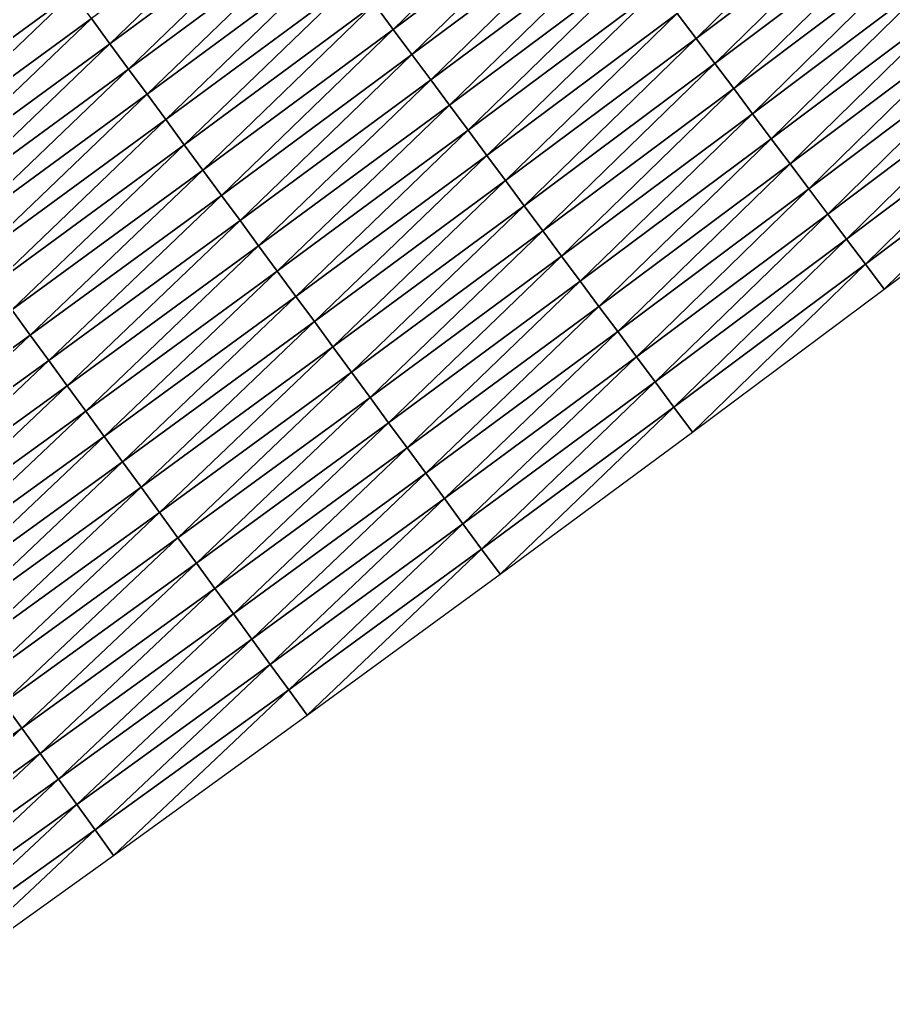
# Model space of a CAD drawing. Header units: metres. Extents: x 479979 to 482619, y 6959976 to 6961524.
# Drawn here: x 482233.1 to 482288.8, y 6961159.4 to 6961221.6 of the extents above; entities that cross this region are included whole.
import ezdxf

# ---------------------------------------------------------------- set-up
doc = ezdxf.new("R2010")
doc.units = ezdxf.units.M

msp = doc.modelspace()

# ---------------------------------------------------------------- linework, layer by layer
at = {"layer": 'GENERAL_FILL_TOP'}
for points in [[(482256.912, 6961220.914, 9.675), (482267.819, 6961231.545, 9.657), (482255.72, 6961222.519, 9.635)], [(482256.912, 6961220.914, 9.675), (482269.019, 6961229.944, 9.697), (482267.819, 6961231.545, 9.657)], [(482276.216, 6961220.342, 9.457), (482287.124, 6961231.059, 9.518), (482275.016, 6961221.942, 9.497)], [(482276.216, 6961220.342, 9.457), (482288.33, 6961229.464, 9.478), (482287.124, 6961231.059, 9.518)], [(482238.847, 6961220, 9.452), (482249.759, 6961230.549, 9.435), (482237.663, 6961221.612, 9.412)], [(482238.847, 6961220, 9.452), (482250.951, 6961228.943, 9.475), (482249.759, 6961230.549, 9.435)], [(482258.104, 6961219.308, 9.635), (482269.019, 6961229.944, 9.697), (482256.912, 6961220.914, 9.675)], [(482258.104, 6961219.308, 9.635), (482270.218, 6961228.344, 9.657), (482269.019, 6961229.944, 9.697)], [(482277.415, 6961218.742, 9.417), (482288.33, 6961229.464, 9.478), (482276.216, 6961220.342, 9.457)], [(482277.415, 6961218.742, 9.417), (482289.537, 6961227.869, 9.438), (482288.33, 6961229.464, 9.478)], [(482240.032, 6961218.389, 9.492), (482250.951, 6961228.943, 9.475), (482238.847, 6961220, 9.452)], [(482240.032, 6961218.389, 9.492), (482252.143, 6961227.337, 9.515), (482250.951, 6961228.943, 9.475)], [(482259.296, 6961217.702, 9.595), (482270.218, 6961228.344, 9.657), (482258.104, 6961219.308, 9.635)], [(482259.296, 6961217.702, 9.595), (482271.418, 6961226.744, 9.617), (482270.218, 6961228.344, 9.657)], [(482222.001, 6961217.589, 8.372), (482234.109, 6961226.446, 8.436), (482232.924, 6961228.057, 8.443)], [(482278.614, 6961217.141, 8.897), (482289.537, 6961227.869, 9.438), (482277.415, 6961218.742, 9.417)], [(482278.614, 6961217.141, 8.897), (482290.743, 6961226.274, 8.918), (482289.537, 6961227.869, 9.438)], [(482241.217, 6961216.778, 9.532), (482252.143, 6961227.337, 9.515), (482240.032, 6961218.389, 9.492)], [(482241.217, 6961216.778, 9.532), (482253.336, 6961225.731, 9.555), (482252.143, 6961227.337, 9.515)], [(482223.178, 6961215.972, 8.83), (482234.109, 6961226.446, 8.436), (482222.001, 6961217.589, 8.372)], [(482223.178, 6961215.972, 8.83), (482235.293, 6961224.835, 8.852), (482234.109, 6961226.446, 8.436)], [(482260.489, 6961216.096, 9.555), (482271.418, 6961226.744, 9.617), (482259.296, 6961217.702, 9.595)], [(482260.489, 6961216.096, 9.555), (482272.617, 6961225.143, 9.577), (482271.418, 6961226.744, 9.617)], [(482242.401, 6961215.166, 9.572), (482253.336, 6961225.731, 9.555), (482241.217, 6961216.778, 9.532)], [(482242.401, 6961215.166, 9.572), (482254.528, 6961224.125, 9.595), (482253.336, 6961225.731, 9.555)], [(482279.814, 6961215.541, 8.435), (482290.743, 6961226.274, 8.918), (482278.614, 6961217.141, 8.897)], [(482279.814, 6961215.541, 8.435), (482291.95, 6961224.679, 8.497), (482290.743, 6961226.274, 8.918)], [(482261.681, 6961214.49, 9.515), (482272.617, 6961225.143, 9.577), (482260.489, 6961216.096, 9.555)], [(482261.681, 6961214.49, 9.515), (482273.817, 6961223.543, 9.537), (482272.617, 6961225.143, 9.577)], [(482224.355, 6961214.355, 9.35), (482235.293, 6961224.835, 8.852), (482223.178, 6961215.972, 8.83)], [(482224.355, 6961214.355, 9.35), (482236.478, 6961223.223, 9.372), (482235.293, 6961224.835, 8.852)], [(482281.013, 6961213.941, 8.428), (482291.95, 6961224.679, 8.497), (482279.814, 6961215.541, 8.435)], [(482281.013, 6961213.941, 8.428), (482293.157, 6961223.084, 8.49), (482291.95, 6961224.679, 8.497)], [(482243.586, 6961213.555, 9.612), (482254.528, 6961224.125, 9.595), (482242.401, 6961215.166, 9.572)], [(482243.586, 6961213.555, 9.612), (482255.72, 6961222.519, 9.635), (482254.528, 6961224.125, 9.595)], [(482262.873, 6961212.884, 9.475), (482273.817, 6961223.543, 9.537), (482261.681, 6961214.49, 9.515)], [(482262.873, 6961212.884, 9.475), (482275.016, 6961221.942, 9.497), (482273.817, 6961223.543, 9.537)], [(482225.531, 6961212.738, 9.39), (482236.478, 6961223.223, 9.372), (482224.355, 6961214.355, 9.35)], [(482225.531, 6961212.738, 9.39), (482237.663, 6961221.612, 9.412), (482236.478, 6961223.223, 9.372)], [(482282.213, 6961212.34, 8.421), (482293.157, 6961223.084, 8.49), (482281.013, 6961213.941, 8.428)], [(482282.213, 6961212.34, 8.421), (482294.363, 6961221.489, 8.483), (482293.157, 6961223.084, 8.49)], [(482244.771, 6961211.943, 9.652), (482255.72, 6961222.519, 9.635), (482243.586, 6961213.555, 9.612)], [(482244.771, 6961211.943, 9.652), (482256.912, 6961220.914, 9.675), (482255.72, 6961222.519, 9.635)], [(482226.708, 6961211.121, 9.43), (482237.663, 6961221.612, 9.412), (482225.531, 6961212.738, 9.39)], [(482226.708, 6961211.121, 9.43), (482238.847, 6961220, 9.452), (482237.663, 6961221.612, 9.412)], [(482264.065, 6961211.278, 9.435), (482275.016, 6961221.942, 9.497), (482262.873, 6961212.884, 9.475)], [(482264.065, 6961211.278, 9.435), (482276.216, 6961220.342, 9.457), (482275.016, 6961221.942, 9.497)], [(482283.412, 6961210.74, 8.414), (482294.363, 6961221.489, 8.483), (482282.213, 6961212.34, 8.421)], [(482283.412, 6961210.74, 8.414), (482295.57, 6961219.894, 8.476), (482294.363, 6961221.489, 8.483)], [(482245.955, 6961210.332, 9.612), (482256.912, 6961220.914, 9.675), (482244.771, 6961211.943, 9.652)], [(482245.955, 6961210.332, 9.612), (482258.104, 6961219.308, 9.635), (482256.912, 6961220.914, 9.675)], [(482265.257, 6961209.673, 9.395), (482276.216, 6961220.342, 9.457), (482264.065, 6961211.278, 9.435)], [(482265.257, 6961209.673, 9.395), (482277.415, 6961218.742, 9.417), (482276.216, 6961220.342, 9.457)], [(482227.885, 6961209.504, 9.47), (482238.847, 6961220, 9.452), (482226.708, 6961211.121, 9.43)], [(482227.885, 6961209.504, 9.47), (482240.032, 6961218.389, 9.492), (482238.847, 6961220, 9.452)], [(482284.612, 6961209.139, 8.407), (482295.57, 6961219.894, 8.476), (482283.412, 6961210.74, 8.414)], [(482284.612, 6961209.139, 8.407), (482296.776, 6961218.299, 8.469), (482295.57, 6961219.894, 8.476)], [(482247.14, 6961208.721, 9.572), (482258.104, 6961219.308, 9.635), (482245.955, 6961210.332, 9.612)], [(482247.14, 6961208.721, 9.572), (482259.296, 6961217.702, 9.595), (482258.104, 6961219.308, 9.635)], [(482229.062, 6961207.887, 9.51), (482240.032, 6961218.389, 9.492), (482227.885, 6961209.504, 9.47)], [(482229.062, 6961207.887, 9.51), (482241.217, 6961216.778, 9.532), (482240.032, 6961218.389, 9.492)], [(482266.45, 6961208.067, 8.875), (482277.415, 6961218.742, 9.417), (482265.257, 6961209.673, 9.395)], [(482266.45, 6961208.067, 8.875), (482278.614, 6961217.141, 8.897), (482277.415, 6961218.742, 9.417)], [(482285.811, 6961207.539, 8.4), (482296.776, 6961218.299, 8.469), (482284.612, 6961209.139, 8.407)], [(482285.811, 6961207.539, 8.4), (482297.983, 6961216.704, 8.462), (482296.776, 6961218.299, 8.469)], [(482248.325, 6961207.109, 9.532), (482259.296, 6961217.702, 9.595), (482247.14, 6961208.721, 9.572)], [(482248.325, 6961207.109, 9.532), (482260.489, 6961216.096, 9.555), (482259.296, 6961217.702, 9.595)], [(482267.642, 6961206.461, 8.372), (482278.614, 6961217.141, 8.897), (482266.45, 6961208.067, 8.875)], [(482267.642, 6961206.461, 8.372), (482279.814, 6961215.541, 8.435), (482278.614, 6961217.141, 8.897)], [(482230.239, 6961206.27, 9.55), (482241.217, 6961216.778, 9.532), (482229.062, 6961207.887, 9.51)], [(482230.239, 6961206.27, 9.55), (482242.401, 6961215.166, 9.572), (482241.217, 6961216.778, 9.532)], [(482287.011, 6961205.939, 8.393), (482297.983, 6961216.704, 8.462), (482285.811, 6961207.539, 8.4)], [(482287.011, 6961205.939, 8.393), (482299.189, 6961215.109, 8.455), (482297.983, 6961216.704, 8.462)], [(482249.509, 6961205.498, 9.492), (482260.489, 6961216.096, 9.555), (482248.325, 6961207.109, 9.532)], [(482249.509, 6961205.498, 9.492), (482261.681, 6961214.49, 9.515), (482260.489, 6961216.096, 9.555)], [(482231.416, 6961204.652, 9.59), (482242.401, 6961215.166, 9.572), (482230.239, 6961206.27, 9.55)], [(482231.416, 6961204.652, 9.59), (482243.586, 6961213.555, 9.612), (482242.401, 6961215.166, 9.572)], [(482268.834, 6961204.855, 8.365), (482279.814, 6961215.541, 8.435), (482267.642, 6961206.461, 8.372)], [(482268.834, 6961204.855, 8.365), (482281.013, 6961213.941, 8.428), (482279.814, 6961215.541, 8.435)], [(482288.21, 6961204.338, 8.385), (482299.189, 6961215.109, 8.455), (482287.011, 6961205.939, 8.393)], [(482288.21, 6961204.338, 8.385), (482300.396, 6961213.514, 8.448), (482299.189, 6961215.109, 8.455)], [(482250.694, 6961203.886, 9.452), (482261.681, 6961214.49, 9.515), (482249.509, 6961205.498, 9.492)], [(482250.694, 6961203.886, 9.452), (482262.873, 6961212.884, 9.475), (482261.681, 6961214.49, 9.515)], [(482270.026, 6961203.249, 8.358), (482281.013, 6961213.941, 8.428), (482268.834, 6961204.855, 8.365)], [(482270.026, 6961203.249, 8.358), (482282.213, 6961212.34, 8.421), (482281.013, 6961213.941, 8.428)], [(482232.593, 6961203.035, 9.63), (482243.586, 6961213.555, 9.612), (482231.416, 6961204.652, 9.59)], [(482232.593, 6961203.035, 9.63), (482244.771, 6961211.943, 9.652), (482243.586, 6961213.555, 9.612)], [(482251.878, 6961202.275, 9.412), (482262.873, 6961212.884, 9.475), (482250.694, 6961203.886, 9.452)], [(482251.878, 6961202.275, 9.412), (482264.065, 6961211.278, 9.435), (482262.873, 6961212.884, 9.475)], [(482271.218, 6961201.643, 8.351), (482282.213, 6961212.34, 8.421), (482270.026, 6961203.249, 8.358)], [(482271.218, 6961201.643, 8.351), (482283.412, 6961210.74, 8.414), (482282.213, 6961212.34, 8.421)], [(482233.77, 6961201.418, 9.59), (482244.771, 6961211.943, 9.652), (482232.593, 6961203.035, 9.63)], [(482233.77, 6961201.418, 9.59), (482245.955, 6961210.332, 9.612), (482244.771, 6961211.943, 9.652)], [(482253.063, 6961200.664, 9.372), (482264.065, 6961211.278, 9.435), (482251.878, 6961202.275, 9.412)], [(482253.063, 6961200.664, 9.372), (482265.257, 6961209.673, 9.395), (482264.065, 6961211.278, 9.435)], [(482234.947, 6961199.801, 9.55), (482245.955, 6961210.332, 9.612), (482233.77, 6961201.418, 9.59)], [(482234.947, 6961199.801, 9.55), (482247.14, 6961208.721, 9.572), (482245.955, 6961210.332, 9.612)], [(482272.41, 6961200.038, 8.343), (482283.412, 6961210.74, 8.414), (482271.218, 6961201.643, 8.351)], [(482272.41, 6961200.038, 8.343), (482284.612, 6961209.139, 8.407), (482283.412, 6961210.74, 8.414)], [(482254.248, 6961199.052, 8.852), (482265.257, 6961209.673, 9.395), (482253.063, 6961200.664, 9.372)], [(482254.248, 6961199.052, 8.852), (482266.45, 6961208.067, 8.875), (482265.257, 6961209.673, 9.395)], [(482273.603, 6961198.432, 8.336), (482284.612, 6961209.139, 8.407), (482272.41, 6961200.038, 8.343)], [(482273.603, 6961198.432, 8.336), (482285.811, 6961207.539, 8.4), (482284.612, 6961209.139, 8.407)], [(482236.124, 6961198.184, 9.51), (482247.14, 6961208.721, 9.572), (482234.947, 6961199.801, 9.55)], [(482236.124, 6961198.184, 9.51), (482248.325, 6961207.109, 9.532), (482247.14, 6961208.721, 9.572)], [(482255.432, 6961197.441, 8.308), (482266.45, 6961208.067, 8.875), (482254.248, 6961199.052, 8.852)], [(482255.432, 6961197.441, 8.308), (482267.642, 6961206.461, 8.372), (482266.45, 6961208.067, 8.875)], [(482237.301, 6961196.567, 9.47), (482248.325, 6961207.109, 9.532), (482236.124, 6961198.184, 9.51)], [(482237.301, 6961196.567, 9.47), (482249.509, 6961205.498, 9.492), (482248.325, 6961207.109, 9.532)], [(482274.795, 6961196.826, 8.329), (482285.811, 6961207.539, 8.4), (482273.603, 6961198.432, 8.336)], [(482274.795, 6961196.826, 8.329), (482287.011, 6961205.939, 8.393), (482285.811, 6961207.539, 8.4)], [(482256.617, 6961195.829, 8.301), (482267.642, 6961206.461, 8.372), (482255.432, 6961197.441, 8.308)], [(482256.617, 6961195.829, 8.301), (482268.834, 6961204.855, 8.365), (482267.642, 6961206.461, 8.372)], [(482275.987, 6961195.22, 8.322), (482287.011, 6961205.939, 8.393), (482274.795, 6961196.826, 8.329)], [(482275.987, 6961195.22, 8.322), (482288.21, 6961204.338, 8.385), (482287.011, 6961205.939, 8.393)], [(482238.478, 6961194.95, 9.43), (482249.509, 6961205.498, 9.492), (482237.301, 6961196.567, 9.47)], [(482238.478, 6961194.95, 9.43), (482250.694, 6961203.886, 9.452), (482249.509, 6961205.498, 9.492)], [(482257.802, 6961194.218, 8.294), (482268.834, 6961204.855, 8.365), (482256.617, 6961195.829, 8.301)], [(482257.802, 6961194.218, 8.294), (482270.026, 6961203.249, 8.358), (482268.834, 6961204.855, 8.365)], [(482239.655, 6961193.333, 9.39), (482250.694, 6961203.886, 9.452), (482238.478, 6961194.95, 9.43)], [(482239.655, 6961193.333, 9.39), (482251.878, 6961202.275, 9.412), (482250.694, 6961203.886, 9.452)], [(482221.548, 6961192.568, 9.566), (482233.77, 6961201.418, 9.59), (482232.593, 6961203.035, 9.63)], [(482258.986, 6961192.607, 8.287), (482270.026, 6961203.249, 8.358), (482257.802, 6961194.218, 8.294)], [(482258.986, 6961192.607, 8.287), (482271.218, 6961201.643, 8.351), (482270.026, 6961203.249, 8.358)], [(482240.831, 6961191.716, 9.35), (482251.878, 6961202.275, 9.412), (482239.655, 6961193.333, 9.39)], [(482240.831, 6961191.716, 9.35), (482253.063, 6961200.664, 9.372), (482251.878, 6961202.275, 9.412)], [(482260.171, 6961190.995, 8.279), (482271.218, 6961201.643, 8.351), (482258.986, 6961192.607, 8.287)], [(482260.171, 6961190.995, 8.279), (482272.41, 6961200.038, 8.343), (482271.218, 6961201.643, 8.351)], [(482222.717, 6961190.946, 9.526), (482233.77, 6961201.418, 9.59), (482221.548, 6961192.568, 9.566)], [(482222.717, 6961190.946, 9.526), (482234.947, 6961199.801, 9.55), (482233.77, 6961201.418, 9.59)], [(482242.008, 6961190.099, 8.83), (482253.063, 6961200.664, 9.372), (482240.831, 6961191.716, 9.35)], [(482242.008, 6961190.099, 8.83), (482254.248, 6961199.052, 8.852), (482253.063, 6961200.664, 9.372)], [(482223.886, 6961189.323, 9.486), (482234.947, 6961199.801, 9.55), (482222.717, 6961190.946, 9.526)], [(482223.886, 6961189.323, 9.486), (482236.124, 6961198.184, 9.51), (482234.947, 6961199.801, 9.55)], [(482261.356, 6961189.384, 8.272), (482272.41, 6961200.038, 8.343), (482260.171, 6961190.995, 8.279)], [(482261.356, 6961189.384, 8.272), (482273.603, 6961198.432, 8.336), (482272.41, 6961200.038, 8.343)], [(482243.185, 6961188.482, 8.243), (482254.248, 6961199.052, 8.852), (482242.008, 6961190.099, 8.83)], [(482243.185, 6961188.482, 8.243), (482255.432, 6961197.441, 8.308), (482254.248, 6961199.052, 8.852)], [(482262.54, 6961187.772, 8.265), (482273.603, 6961198.432, 8.336), (482261.356, 6961189.384, 8.272)], [(482262.54, 6961187.772, 8.265), (482274.795, 6961196.826, 8.329), (482273.603, 6961198.432, 8.336)], [(482225.055, 6961187.7, 9.446), (482236.124, 6961198.184, 9.51), (482223.886, 6961189.323, 9.486)], [(482225.055, 6961187.7, 9.446), (482237.301, 6961196.567, 9.47), (482236.124, 6961198.184, 9.51)], [(482244.362, 6961186.865, 8.236), (482255.432, 6961197.441, 8.308), (482243.185, 6961188.482, 8.243)], [(482244.362, 6961186.865, 8.236), (482256.617, 6961195.829, 8.301), (482255.432, 6961197.441, 8.308)], [(482226.224, 6961186.077, 9.406), (482237.301, 6961196.567, 9.47), (482225.055, 6961187.7, 9.446)], [(482226.224, 6961186.077, 9.406), (482238.478, 6961194.95, 9.43), (482237.301, 6961196.567, 9.47)], [(482263.725, 6961186.161, 8.258), (482274.795, 6961196.826, 8.329), (482262.54, 6961187.772, 8.265)], [(482263.725, 6961186.161, 8.258), (482275.987, 6961195.22, 8.322), (482274.795, 6961196.826, 8.329)], [(482245.539, 6961185.248, 8.229), (482256.617, 6961195.829, 8.301), (482244.362, 6961186.865, 8.236)], [(482245.539, 6961185.248, 8.229), (482257.802, 6961194.218, 8.294), (482256.617, 6961195.829, 8.301)], [(482227.393, 6961184.454, 9.366), (482238.478, 6961194.95, 9.43), (482226.224, 6961186.077, 9.406)], [(482227.393, 6961184.454, 9.366), (482239.655, 6961193.333, 9.39), (482238.478, 6961194.95, 9.43)], [(482246.716, 6961183.631, 8.222), (482257.802, 6961194.218, 8.294), (482245.539, 6961185.248, 8.229)], [(482246.716, 6961183.631, 8.222), (482258.986, 6961192.607, 8.287), (482257.802, 6961194.218, 8.294)], [(482228.562, 6961182.832, 9.326), (482239.655, 6961193.333, 9.39), (482227.393, 6961184.454, 9.366)], [(482228.562, 6961182.832, 9.326), (482240.831, 6961191.716, 9.35), (482239.655, 6961193.333, 9.39)], [(482247.893, 6961182.014, 8.215), (482258.986, 6961192.607, 8.287), (482246.716, 6961183.631, 8.222)], [(482247.893, 6961182.014, 8.215), (482260.171, 6961190.995, 8.279), (482258.986, 6961192.607, 8.287)], [(482229.731, 6961181.209, 8.806), (482240.831, 6961191.716, 9.35), (482228.562, 6961182.832, 9.326)], [(482229.731, 6961181.209, 8.806), (482242.008, 6961190.099, 8.83), (482240.831, 6961191.716, 9.35)], [(482249.07, 6961180.397, 8.207), (482260.171, 6961190.995, 8.279), (482247.893, 6961182.014, 8.215)], [(482249.07, 6961180.397, 8.207), (482261.356, 6961189.384, 8.272), (482260.171, 6961190.995, 8.279)], [(482230.9, 6961179.586, 8.178), (482242.008, 6961190.099, 8.83), (482229.731, 6961181.209, 8.806)], [(482230.9, 6961179.586, 8.178), (482243.185, 6961188.482, 8.243), (482242.008, 6961190.099, 8.83)], [(482250.247, 6961178.78, 8.2), (482261.356, 6961189.384, 8.272), (482249.07, 6961180.397, 8.207)], [(482250.247, 6961178.78, 8.2), (482262.54, 6961187.772, 8.265), (482261.356, 6961189.384, 8.272)], [(482232.069, 6961177.963, 8.171), (482243.185, 6961188.482, 8.243), (482230.9, 6961179.586, 8.178)], [(482232.069, 6961177.963, 8.171), (482244.362, 6961186.865, 8.236), (482243.185, 6961188.482, 8.243)], [(482251.424, 6961177.163, 8.193), (482262.54, 6961187.772, 8.265), (482250.247, 6961178.78, 8.2)], [(482251.424, 6961177.163, 8.193), (482263.725, 6961186.161, 8.258), (482262.54, 6961187.772, 8.265)], [(482233.238, 6961176.34, 8.163), (482244.362, 6961186.865, 8.236), (482232.069, 6961177.963, 8.171)], [(482233.238, 6961176.34, 8.163), (482245.539, 6961185.248, 8.229), (482244.362, 6961186.865, 8.236)], [(482234.407, 6961174.718, 8.156), (482245.539, 6961185.248, 8.229), (482233.238, 6961176.34, 8.163)], [(482234.407, 6961174.718, 8.156), (482246.716, 6961183.631, 8.222), (482245.539, 6961185.248, 8.229)], [(482235.576, 6961173.095, 8.149), (482246.716, 6961183.631, 8.222), (482234.407, 6961174.718, 8.156)], [(482235.576, 6961173.095, 8.149), (482247.893, 6961182.014, 8.215), (482246.716, 6961183.631, 8.222)], [(482236.745, 6961171.472, 8.142), (482247.893, 6961182.014, 8.215), (482235.576, 6961173.095, 8.149)], [(482236.745, 6961171.472, 8.142), (482249.07, 6961180.397, 8.207), (482247.893, 6961182.014, 8.215)], [(482237.914, 6961169.849, 8.135), (482249.07, 6961180.397, 8.207), (482236.745, 6961171.472, 8.142)], [(482237.914, 6961169.849, 8.135), (482250.247, 6961178.78, 8.2), (482249.07, 6961180.397, 8.207)], [(482239.083, 6961168.226, 8.128), (482250.247, 6961178.78, 8.2), (482237.914, 6961169.849, 8.135)], [(482239.083, 6961168.226, 8.128), (482251.424, 6961177.163, 8.193), (482250.247, 6961178.78, 8.2)], [(482220.897, 6961167.497, 8.097), (482233.238, 6961176.34, 8.163), (482232.069, 6961177.963, 8.171)], [(482222.057, 6961165.868, 8.09), (482233.238, 6961176.34, 8.163), (482220.897, 6961167.497, 8.097)], [(482222.057, 6961165.868, 8.09), (482234.407, 6961174.718, 8.156), (482233.238, 6961176.34, 8.163)], [(482223.218, 6961164.24, 8.083), (482234.407, 6961174.718, 8.156), (482222.057, 6961165.868, 8.09)], [(482223.218, 6961164.24, 8.083), (482235.576, 6961173.095, 8.149), (482234.407, 6961174.718, 8.156)], [(482224.379, 6961162.611, 8.076), (482235.576, 6961173.095, 8.149), (482223.218, 6961164.24, 8.083)], [(482224.379, 6961162.611, 8.076), (482236.745, 6961171.472, 8.142), (482235.576, 6961173.095, 8.149)], [(482225.54, 6961160.983, 8.069), (482236.745, 6961171.472, 8.142), (482224.379, 6961162.611, 8.076)], [(482225.54, 6961160.983, 8.069), (482237.914, 6961169.849, 8.135), (482236.745, 6961171.472, 8.142)], [(482226.701, 6961159.354, 8.061), (482237.914, 6961169.849, 8.135), (482225.54, 6961160.983, 8.069)], [(482226.701, 6961159.354, 8.061), (482239.083, 6961168.226, 8.128), (482237.914, 6961169.849, 8.135)]]:
    msp.add_3dface(points, dxfattribs=at)

doc.saveas('drawing.dxf')
